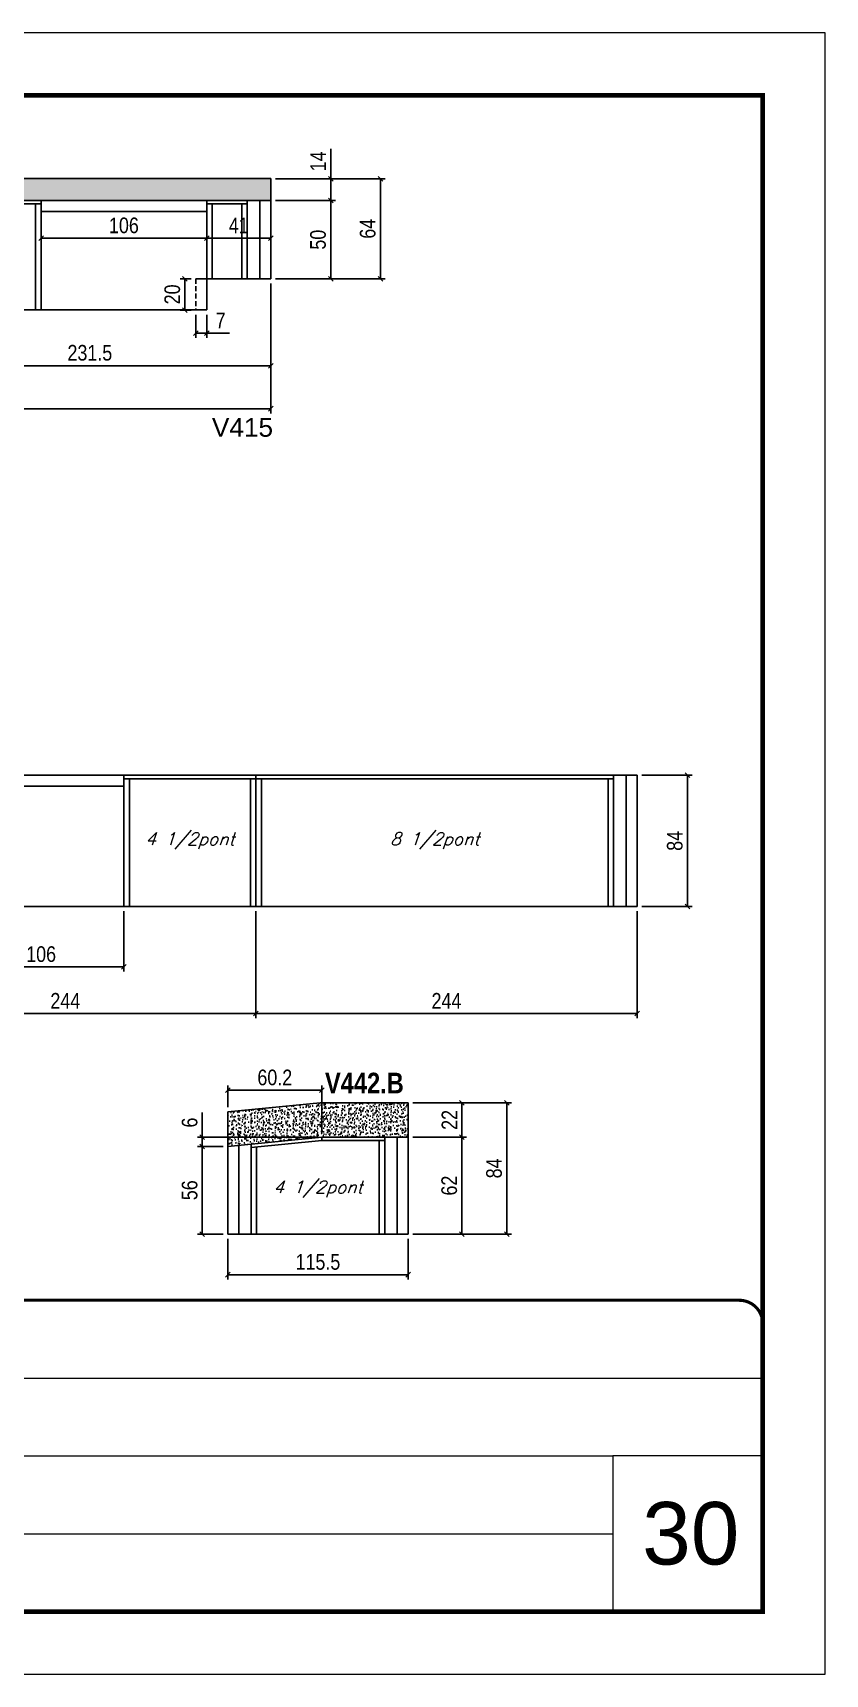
# Model space of a CAD drawing. Extents: x 3309 to 9590, y -2522 to 15424.
# Drawn here: x 5886 to 6393, y 5518 to 6568 of the extents above; entities that cross this region are included whole.
import ezdxf

# ---------------------------------------------------------------- set-up
doc = ezdxf.new("R2010")
doc.units = 0
for name, pattern in [('CONTINUO', [0]), ('DASHED', [0.75, 0.5, -0.25]), ('HIDDEN2', [4.7625, 3.175, -1.5875])]:
    doc.linetypes.add(name, pattern=pattern)
for name, color, linetype in [('5', 5, 'Continuous'), ('COTA', 241, 'Continuous'), ('NOMENCLATURA', 7, 'Continuous'), ('Painéis', 200, 'Continuous'), ('SARR_2.2x7', 40, 'Continuous'), ('SARR_3.5x7', 81, 'Continuous'), ('texto', 7, 'Continuous')]:
    doc.layers.add(name, color=color, linetype=linetype)
for name, color, linetype, lineweight in [('CARIMBO', 255, 'Continuous', 9), ('Folhas', 255, 'Continuous', 9), ('SARRAFO DE PRESSAO', 251, 'DASHED', 9)]:
    doc.layers.add(name, color=color, linetype=linetype, lineweight=lineweight)
doc.styles.add('ARIAL', font='arial.ttf')
doc.styles.add('COTA TECNICA', font='techl___.ttf', dxfattribs={"height": 10})
doc.styles.add('Romans', font='romans.shx')
doc.styles.get("Standard").update_dxf_attribs({"font": 'arial.ttf'})
doc.styles.add('TECNICA', font='techb___.ttf', dxfattribs={"height": 10})
doc.dimstyles.new('PAINEL', dxfattribs={"dimtxt": 10, "dimasz": 3, "dimexe": 3, "dimexo": 3, "dimgap": 3, "dimtad": 1, "dimdec": 1, "dimzin": 12, "dimdsep": 46, "dimtxsty": 'COTA TECNICA', "dimblk1": 'OBLIQUE', "dimblk2": 'OBLIQUE', "dimsah": 1, "dimcen": 0.9, "dimclrd": 4, "dimclre": 4, "dimclrt": 240, "dimadec": 1, "dimazin": 3, "dimtfac": 1, "dimtdec": 1, "dimtmove": 0, "dimatfit": 3, "dimfxl": 1, "dimtolj": 1, "dimtzin": 12, "dimarcsym": 0})

# ---------------------------------------------------------------- blocks, each defined once
blk = doc.blocks.new('9999999999')
at = {"color": 30, "linetype": 'CONTINUO'}
for p, q in [((98564.6, 34379.6), (99584, 34379.6)), ((98564.6, 34329.8), (99488, 34329.8)), ((99584, 34329.8), (99488, 34329.8)), ((99488, 34329.8), (99488, 34230.2)), ((98564.6, 34280), (99488, 34280))]:
    blk.add_line(p, q, dxfattribs=at)
at = {"color": 30, "linetype": 'CONTINUO', "const_width": 2}
blk.add_lwpolyline([(99584, 34230.2), (99584, 34414.4, 0.414214), (99569, 34429.4), (98229, 34429.4, 0.414214), (98214, 34414.4), (98214, 34245.2, 0.414214), (98229, 34230.2), (99584, 34230.2)], format="xyb", dxfattribs=at)
at = {"layer": 'Folhas'}
blk.add_lwpolyline([(98139, 34190.2), (99624, 34190.2), (99624, 35240.2), (98139, 35240.2)], close=True, dxfattribs=at)
at = {"layer": 'Folhas', "color": 30, "const_width": 3}
blk.add_lwpolyline([(98214, 34230.2), (99584, 34230.2), (99584, 35200.2), (98214, 35200.2)], close=True, dxfattribs=at)
blk = doc.blocks.new('_Oblique')
at = {"color": 0, "linetype": 'ByBlock', "lineweight": -2}
blk.add_line((-0.5, -0.5), (0.5, 0.5), dxfattribs=at)
blk = doc.blocks.new('*D1683')
at = {"layer": 'COTA', "color": 4, "lineweight": -2, "transparency": 16777216}
for p, q in [((6037.9, 6407.5), (6037.9, 6351.9)), ((5806.4, 6387.5), (5806.4, 6351.9)), ((6037.9, 6354.9), (5806.4, 6354.9))]:
    blk.add_line(p, q, dxfattribs=at)
at = {"layer": 'Defpoints', "color": 0, "transparency": 16777216}
for p in [(6037.9, 6410.5, 0), (5806.4, 6390.5, 0), (5806.4, 6354.9)]:
    blk.add_point(p, dxfattribs=at)
at = {"layer": 'COTA', "color": 4, "lineweight": -2, "transparency": 16777216, "xscale": 3, "yscale": 3, "zscale": 3, "rotation": 180}
blk.add_blockref('_Oblique', (5806.4, 6354.9), dxfattribs=at)
at = {"layer": 'COTA', "color": 4, "lineweight": -2, "transparency": 16777216, "xscale": 3, "yscale": 3, "zscale": 3}
blk.add_blockref('_Oblique', (6037.9, 6354.9), dxfattribs=at)
at = {"layer": 'COTA', "color": 240, "transparency": 16777216, "insert": (5922.1, 6363.1), "char_height": 10, "attachment_point": 5, "style": 'COTA TECNICA'}
blk.add_mtext('\\A1;231.5', dxfattribs=at)
blk = doc.blocks.new('*D1682')
at = {"layer": 'COTA', "color": 4, "lineweight": -2, "transparency": 16777216}
for p, q in [((6037.9, 6407.5), (6037.9, 6324.4)), ((5562.4, 6367.5), (5562.4, 6324.4)), ((6037.9, 6327.4), (5562.4, 6327.4))]:
    blk.add_line(p, q, dxfattribs=at)
at = {"layer": 'Defpoints', "color": 0, "transparency": 16777216}
for p in [(6037.9, 6410.5, 0), (5562.4, 6370.5, 0), (5562.4, 6327.4)]:
    blk.add_point(p, dxfattribs=at)
at = {"layer": 'COTA', "color": 4, "lineweight": -2, "transparency": 16777216, "xscale": 3, "yscale": 3, "zscale": 3, "rotation": 180}
blk.add_blockref('_Oblique', (5562.4, 6327.4), dxfattribs=at)
at = {"layer": 'COTA', "color": 4, "lineweight": -2, "transparency": 16777216, "xscale": 3, "yscale": 3, "zscale": 3}
blk.add_blockref('_Oblique', (6037.9, 6327.4), dxfattribs=at)
at = {"layer": 'COTA', "color": 240, "transparency": 16777216, "insert": (5800.1, 6335.5), "char_height": 10, "attachment_point": 5, "style": 'COTA TECNICA'}
blk.add_mtext('\\A1;475.5', dxfattribs=at)
blk = doc.blocks.new('*D1685')
at = {"layer": 'COTA', "color": 4, "lineweight": -2, "transparency": 16777216}
for p, q in [((5989.9, 6387.5), (5989.9, 6372.7)), ((5996.9, 6387.5), (5996.9, 6372.7)), ((5989.9, 6375.7), (5996.9, 6375.7)), ((5996.9, 6375.7), (6011.6, 6375.7))]:
    blk.add_line(p, q, dxfattribs=at)
at = {"layer": 'Defpoints', "color": 0, "transparency": 16777216}
for p in [(5989.9, 6390.5), (5996.9, 6390.5), (5996.9, 6375.7)]:
    blk.add_point(p, dxfattribs=at)
at = {"layer": 'COTA', "color": 4, "lineweight": -2, "transparency": 16777216, "xscale": 3, "yscale": 3, "zscale": 3, "rotation": 180}
blk.add_blockref('_Oblique', (5989.9, 6375.7), dxfattribs=at)
at = {"layer": 'COTA', "color": 4, "lineweight": -2, "transparency": 16777216, "xscale": 3, "yscale": 3, "zscale": 3}
blk.add_blockref('_Oblique', (5996.9, 6375.7), dxfattribs=at)
at = {"layer": 'COTA', "color": 240, "transparency": 16777216, "insert": (6005.8, 6383.8), "char_height": 10, "attachment_point": 5, "style": 'COTA TECNICA'}
blk.add_mtext('\\A1;7', dxfattribs=at)
blk = doc.blocks.new('*D1686')
at = {"layer": 'COTA', "color": 4, "lineweight": -2, "transparency": 16777216}
blk.add_line((5996.9, 6436.5), (6037.9, 6436.5), dxfattribs=at)
at = {"layer": 'Defpoints', "color": 0, "transparency": 16777216}
for p in [(5996.9, 6436.5), (6037.9, 6436.5), (6037.9, 6436.5)]:
    blk.add_point(p, dxfattribs=at)
at = {"layer": 'COTA', "color": 4, "lineweight": -2, "transparency": 16777216, "xscale": 3, "yscale": 3, "zscale": 3, "rotation": 180}
blk.add_blockref('_Oblique', (5996.9, 6436.5), dxfattribs=at)
at = {"layer": 'COTA', "color": 4, "lineweight": -2, "transparency": 16777216, "xscale": 3, "yscale": 3, "zscale": 3}
blk.add_blockref('_Oblique', (6037.9, 6436.5), dxfattribs=at)
at = {"layer": 'COTA', "color": 240, "transparency": 16777216, "insert": (6017.4, 6444.6), "char_height": 10, "attachment_point": 5, "style": 'COTA TECNICA'}
blk.add_mtext('\\A1;41', dxfattribs=at)
blk = doc.blocks.new('*D1687')
at = {"layer": 'COTA', "color": 4, "lineweight": -2, "transparency": 16777216}
for p, q in [((5986.9, 6410.5), (5980, 6410.5)), ((5983, 6390.5), (5983, 6410.5)), ((5986.9, 6390.5), (5980, 6390.5))]:
    blk.add_line(p, q, dxfattribs=at)
at = {"layer": 'Defpoints', "color": 0, "transparency": 16777216}
for p in [(5983, 6410.5), (5989.9, 6410.5), (5989.9, 6390.5)]:
    blk.add_point(p, dxfattribs=at)
at = {"layer": 'COTA', "color": 4, "lineweight": -2, "transparency": 16777216, "xscale": 3, "yscale": 3, "zscale": 3}
for p, rotation in [((5983, 6410.5), 90), ((5983, 6390.5), 270)]:
    blk.add_blockref('_Oblique', p, dxfattribs=dict(at, rotation=rotation))
at = {"layer": 'COTA', "color": 240, "transparency": 16777216, "insert": (5974.9, 6400.5), "char_height": 10, "attachment_point": 5, "rotation": 90, "style": 'COTA TECNICA'}
blk.add_mtext('\\A1;20', dxfattribs=at)
blk = doc.blocks.new('*D1688')
at = {"layer": 'COTA', "color": 4, "lineweight": -2, "transparency": 16777216}
for p, q in [((6040.9, 6460.5), (6079.3, 6460.5)), ((6076.3, 6460.5), (6076.3, 6410.5)), ((6040.9, 6410.5), (6079.3, 6410.5))]:
    blk.add_line(p, q, dxfattribs=at)
at = {"layer": 'Defpoints', "color": 0, "transparency": 16777216}
for p in [(6037.9, 6460.5), (6037.9, 6410.5), (6076.3, 6410.5)]:
    blk.add_point(p, dxfattribs=at)
at = {"layer": 'COTA', "color": 4, "lineweight": -2, "transparency": 16777216, "xscale": 3, "yscale": 3, "zscale": 3}
for p, rotation in [((6076.3, 6460.5), 90), ((6076.3, 6410.5), 270)]:
    blk.add_blockref('_Oblique', p, dxfattribs=dict(at, rotation=rotation))
at = {"layer": 'COTA', "color": 240, "transparency": 16777216, "insert": (6068.2, 6435.5), "char_height": 10, "attachment_point": 5, "rotation": 90, "style": 'COTA TECNICA'}
blk.add_mtext('\\A1;50', dxfattribs=at)
blk = doc.blocks.new('*D1689')
at = {"layer": 'COTA', "color": 4, "lineweight": -2, "transparency": 16777216}
for p, q in [((6076.3, 6474.5), (6076.3, 6493.7)), ((6040.9, 6474.5), (6079.3, 6474.5)), ((6076.3, 6460.5), (6076.3, 6474.5)), ((6040.9, 6460.5), (6079.3, 6460.5))]:
    blk.add_line(p, q, dxfattribs=at)
at = {"layer": 'Defpoints', "color": 0, "transparency": 16777216}
for p in [(6037.9, 6474.5), (6076.3, 6474.5), (6037.9, 6460.5)]:
    blk.add_point(p, dxfattribs=at)
at = {"layer": 'COTA', "color": 4, "lineweight": -2, "transparency": 16777216, "xscale": 3, "yscale": 3, "zscale": 3}
for p, rotation in [((6076.3, 6474.5), 90), ((6076.3, 6460.5), 270)]:
    blk.add_blockref('_Oblique', p, dxfattribs=dict(at, rotation=rotation))
at = {"layer": 'COTA', "color": 240, "transparency": 16777216, "insert": (6068.2, 6485.6), "char_height": 10, "attachment_point": 5, "rotation": 90, "style": 'COTA TECNICA'}
blk.add_mtext('\\A1;14', dxfattribs=at)
blk = doc.blocks.new('*D1690')
at = {"layer": 'COTA', "color": 4, "lineweight": -2, "transparency": 16777216}
for p, q in [((6040.9, 6474.5), (6111.1, 6474.5)), ((6108.1, 6410.5), (6108.1, 6474.5)), ((6040.9, 6410.5), (6111.1, 6410.5))]:
    blk.add_line(p, q, dxfattribs=at)
at = {"layer": 'Defpoints', "color": 0, "transparency": 16777216}
for p in [(6037.9, 6474.5), (6108.1, 6474.5), (6037.9, 6410.5)]:
    blk.add_point(p, dxfattribs=at)
at = {"layer": 'COTA', "color": 4, "lineweight": -2, "transparency": 16777216, "xscale": 3, "yscale": 3, "zscale": 3}
for p, rotation in [((6108.1, 6474.5), 90), ((6108.1, 6410.5), 270)]:
    blk.add_blockref('_Oblique', p, dxfattribs=dict(at, rotation=rotation))
at = {"layer": 'COTA', "color": 240, "transparency": 16777216, "insert": (6100, 6442.5), "char_height": 10, "attachment_point": 5, "rotation": 90, "style": 'COTA TECNICA'}
blk.add_mtext('\\A1;64', dxfattribs=at)
blk = doc.blocks.new('*D1691')
at = {"layer": 'COTA', "color": 4, "lineweight": -2, "transparency": 16777216}
for p, q in [((5890.9, 6450.5), (5890.9, 6433.5)), ((5996.9, 6450.5), (5996.9, 6433.5)), ((5996.9, 6436.5), (5890.9, 6436.5))]:
    blk.add_line(p, q, dxfattribs=at)
at = {"layer": 'Defpoints', "color": 0, "transparency": 16777216}
for p in [(5890.9, 6453.5), (5996.9, 6453.5), (5890.9, 6436.5)]:
    blk.add_point(p, dxfattribs=at)
at = {"layer": 'COTA', "color": 4, "lineweight": -2, "transparency": 16777216, "xscale": 3, "yscale": 3, "zscale": 3, "rotation": 180}
blk.add_blockref('_Oblique', (5890.9, 6436.5), dxfattribs=at)
at = {"layer": 'COTA', "color": 4, "lineweight": -2, "transparency": 16777216, "xscale": 3, "yscale": 3, "zscale": 3}
blk.add_blockref('_Oblique', (5996.9, 6436.5), dxfattribs=at)
at = {"layer": 'COTA', "color": 240, "transparency": 16777216, "insert": (5943.9, 6444.6), "char_height": 10, "attachment_point": 5, "style": 'COTA TECNICA'}
blk.add_mtext('\\A1;106', dxfattribs=at)
blk = doc.blocks.new('*D1703')
at = {"layer": 'COTA', "color": 4, "lineweight": -2, "transparency": 16777216}
for p, q in [((5784.4, 6025.9), (5784.4, 5937.5)), ((6028.4, 6005.9), (6028.4, 5937.5)), ((5784.4, 5940.5), (6028.4, 5940.5))]:
    blk.add_line(p, q, dxfattribs=at)
at = {"layer": 'Defpoints', "color": 0, "transparency": 16777216}
for p in [(5784.4, 6028.9, 0), (6028.4, 6008.9, 0), (6028.4, 5940.5)]:
    blk.add_point(p, dxfattribs=at)
at = {"layer": 'COTA', "color": 4, "lineweight": -2, "transparency": 16777216, "xscale": 3, "yscale": 3, "zscale": 3, "rotation": 180}
blk.add_blockref('_Oblique', (5784.4, 5940.5), dxfattribs=at)
at = {"layer": 'COTA', "color": 4, "lineweight": -2, "transparency": 16777216, "xscale": 3, "yscale": 3, "zscale": 3}
blk.add_blockref('_Oblique', (6028.4, 5940.5), dxfattribs=at)
at = {"layer": 'COTA', "color": 240, "transparency": 16777216, "insert": (5906.4, 5948.6), "char_height": 10, "attachment_point": 5, "style": 'COTA TECNICA'}
blk.add_mtext('\\A1;244', dxfattribs=at)
blk = doc.blocks.new('*D1704')
at = {"layer": 'COTA', "color": 4, "lineweight": -2, "transparency": 16777216}
for p, q in [((6028.4, 6005.9), (6028.4, 5937.5)), ((6272.4, 6005.9), (6272.4, 5937.5)), ((6028.4, 5940.5), (6272.4, 5940.5))]:
    blk.add_line(p, q, dxfattribs=at)
at = {"layer": 'Defpoints', "color": 0, "transparency": 16777216}
for p in [(6028.4, 6008.9, 0), (6272.4, 6008.9, 0), (6272.4, 5940.5)]:
    blk.add_point(p, dxfattribs=at)
at = {"layer": 'COTA', "color": 4, "lineweight": -2, "transparency": 16777216, "xscale": 3, "yscale": 3, "zscale": 3, "rotation": 180}
blk.add_blockref('_Oblique', (6028.4, 5940.5), dxfattribs=at)
at = {"layer": 'COTA', "color": 4, "lineweight": -2, "transparency": 16777216, "xscale": 3, "yscale": 3, "zscale": 3}
blk.add_blockref('_Oblique', (6272.4, 5940.5), dxfattribs=at)
at = {"layer": 'COTA', "color": 240, "transparency": 16777216, "insert": (6150.4, 5948.6), "char_height": 10, "attachment_point": 5, "style": 'COTA TECNICA'}
blk.add_mtext('\\A1;244', dxfattribs=at)
blk = doc.blocks.new('*D1707')
at = {"layer": 'COTA', "color": 4, "lineweight": -2, "transparency": 16777216}
for p, q in [((6275.4, 6092.9), (6307.7, 6092.9)), ((6304.7, 6092.9), (6304.7, 6008.9)), ((6275.4, 6008.9), (6307.7, 6008.9))]:
    blk.add_line(p, q, dxfattribs=at)
at = {"layer": 'Defpoints', "color": 0, "transparency": 16777216}
for p in [(6272.4, 6092.9, 0), (6272.4, 6008.9, 0), (6304.7, 6008.9)]:
    blk.add_point(p, dxfattribs=at)
at = {"layer": 'COTA', "color": 4, "lineweight": -2, "transparency": 16777216, "xscale": 3, "yscale": 3, "zscale": 3}
for p, rotation in [((6304.7, 6092.9), 90), ((6304.7, 6008.9), 270)]:
    blk.add_blockref('_Oblique', p, dxfattribs=dict(at, rotation=rotation))
at = {"layer": 'COTA', "color": 240, "transparency": 16777216, "insert": (6296.6, 6050.9), "char_height": 10, "attachment_point": 5, "rotation": 90, "style": 'COTA TECNICA'}
blk.add_mtext('\\A1;84', dxfattribs=at)
blk = doc.blocks.new('*D1708')
at = {"layer": 'COTA', "color": 4, "lineweight": -2, "transparency": 16777216}
for p, q in [((5837.9, 6005.9), (5837.9, 5967.3)), ((5943.9, 6005.9), (5943.9, 5967.3)), ((5837.9, 5970.3), (5943.9, 5970.3))]:
    blk.add_line(p, q, dxfattribs=at)
at = {"layer": 'Defpoints', "color": 0, "transparency": 16777216}
for p in [(5837.9, 6008.9, 0), (5943.9, 6008.9, 0), (5943.9, 5970.3)]:
    blk.add_point(p, dxfattribs=at)
at = {"layer": 'COTA', "color": 4, "lineweight": -2, "transparency": 16777216, "xscale": 3, "yscale": 3, "zscale": 3, "rotation": 180}
blk.add_blockref('_Oblique', (5837.9, 5970.3), dxfattribs=at)
at = {"layer": 'COTA', "color": 4, "lineweight": -2, "transparency": 16777216, "xscale": 3, "yscale": 3, "zscale": 3}
blk.add_blockref('_Oblique', (5943.9, 5970.3), dxfattribs=at)
at = {"layer": 'COTA', "color": 240, "transparency": 16777216, "insert": (5890.9, 5978.4), "char_height": 10, "attachment_point": 5, "style": 'COTA TECNICA'}
blk.add_mtext('\\A1;106', dxfattribs=at)
blk = doc.blocks.new('*D1722')
at = {"layer": 'COTA', "color": 4, "lineweight": -2, "transparency": 16777216}
for p, q in [((6128.9, 5861.4), (6163.3, 5861.4)), ((6160.3, 5861.4), (6160.3, 5799.4)), ((6128.9, 5799.4), (6163.3, 5799.4))]:
    blk.add_line(p, q, dxfattribs=at)
at = {"layer": 'Defpoints', "color": 0, "transparency": 16777216}
for p in [(6125.9, 5861.4), (6125.9, 5799.4), (6160.3, 5799.4)]:
    blk.add_point(p, dxfattribs=at)
at = {"layer": 'COTA', "color": 4, "lineweight": -2, "transparency": 16777216, "xscale": 3, "yscale": 3, "zscale": 3}
for p, rotation in [((6160.3, 5861.4), 90), ((6160.3, 5799.4), 270)]:
    blk.add_blockref('_Oblique', p, dxfattribs=dict(at, rotation=rotation))
at = {"layer": 'COTA', "color": 240, "transparency": 16777216, "insert": (6152.2, 5830.4), "char_height": 10, "attachment_point": 5, "rotation": 90, "style": 'COTA TECNICA'}
blk.add_mtext('\\A1;62', dxfattribs=at)
blk = doc.blocks.new('*D1723')
at = {"layer": 'COTA', "color": 4, "lineweight": -2, "transparency": 16777216}
for p, q in [((6128.9, 5883.4), (6163.3, 5883.4)), ((6160.3, 5861.4), (6160.3, 5883.4)), ((6128.9, 5861.4), (6163.3, 5861.4))]:
    blk.add_line(p, q, dxfattribs=at)
at = {"layer": 'Defpoints', "color": 0, "transparency": 16777216}
for p in [(6125.9, 5883.4), (6160.3, 5883.4), (6125.9, 5861.4)]:
    blk.add_point(p, dxfattribs=at)
at = {"layer": 'COTA', "color": 4, "lineweight": -2, "transparency": 16777216, "xscale": 3, "yscale": 3, "zscale": 3}
for p, rotation in [((6160.3, 5883.4), 90), ((6160.3, 5861.4), 270)]:
    blk.add_blockref('_Oblique', p, dxfattribs=dict(at, rotation=rotation))
at = {"layer": 'COTA', "color": 240, "transparency": 16777216, "insert": (6152.3, 5872.4), "char_height": 10, "attachment_point": 5, "rotation": 90, "style": 'COTA TECNICA'}
blk.add_mtext('\\A1;22', dxfattribs=at)
blk = doc.blocks.new('*D1724')
at = {"layer": 'COTA', "color": 4, "lineweight": -2, "transparency": 16777216}
for p, q in [((6128.9, 5883.4), (6192, 5883.4)), ((6189, 5799.4), (6189, 5883.4)), ((6128.9, 5799.4), (6192, 5799.4))]:
    blk.add_line(p, q, dxfattribs=at)
at = {"layer": 'Defpoints', "color": 0, "transparency": 16777216}
for p in [(6125.9, 5883.4), (6189, 5883.4), (6125.9, 5799.4)]:
    blk.add_point(p, dxfattribs=at)
at = {"layer": 'COTA', "color": 4, "lineweight": -2, "transparency": 16777216, "xscale": 3, "yscale": 3, "zscale": 3}
for p, rotation in [((6189, 5883.4), 90), ((6189, 5799.4), 270)]:
    blk.add_blockref('_Oblique', p, dxfattribs=dict(at, rotation=rotation))
at = {"layer": 'COTA', "color": 240, "transparency": 16777216, "insert": (6180.9, 5841.4), "char_height": 10, "attachment_point": 5, "rotation": 90, "style": 'COTA TECNICA'}
blk.add_mtext('\\A1;84', dxfattribs=at)
blk = doc.blocks.new('*D1725')
at = {"layer": 'COTA', "color": 4, "lineweight": -2, "transparency": 16777216}
for p, q in [((6007.4, 5855.4), (5991.1, 5855.4)), ((5994.1, 5855.4), (5994.1, 5799.4)), ((6007.4, 5799.4), (5991.1, 5799.4))]:
    blk.add_line(p, q, dxfattribs=at)
at = {"layer": 'Defpoints', "color": 0, "transparency": 16777216}
for p in [(6010.4, 5855.4), (5994.1, 5799.4), (6010.4, 5799.4)]:
    blk.add_point(p, dxfattribs=at)
at = {"layer": 'COTA', "color": 4, "lineweight": -2, "transparency": 16777216, "xscale": 3, "yscale": 3, "zscale": 3}
for p, rotation in [((5994.1, 5855.4), 90), ((5994.1, 5799.4), 270)]:
    blk.add_blockref('_Oblique', p, dxfattribs=dict(at, rotation=rotation))
at = {"layer": 'COTA', "color": 240, "transparency": 16777216, "insert": (5986, 5827.4), "char_height": 10, "attachment_point": 5, "rotation": 90, "style": 'COTA TECNICA'}
blk.add_mtext('\\A1;56', dxfattribs=at)
blk = doc.blocks.new('*D1726')
at = {"layer": 'COTA', "color": 4, "lineweight": -2, "transparency": 16777216}
for p, q in [((6010.4, 5796.4), (6010.4, 5770.4)), ((6125.9, 5796.4), (6125.9, 5770.4)), ((6010.4, 5773.4), (6125.9, 5773.4))]:
    blk.add_line(p, q, dxfattribs=at)
at = {"layer": 'Defpoints', "color": 0, "transparency": 16777216}
for p in [(6010.4, 5799.4), (6125.9, 5799.4), (6125.9, 5773.4)]:
    blk.add_point(p, dxfattribs=at)
at = {"layer": 'COTA', "color": 4, "lineweight": -2, "transparency": 16777216, "xscale": 3, "yscale": 3, "zscale": 3, "rotation": 180}
blk.add_blockref('_Oblique', (6010.4, 5773.4), dxfattribs=at)
at = {"layer": 'COTA', "color": 4, "lineweight": -2, "transparency": 16777216, "xscale": 3, "yscale": 3, "zscale": 3}
blk.add_blockref('_Oblique', (6125.9, 5773.4), dxfattribs=at)
at = {"layer": 'COTA', "color": 240, "transparency": 16777216, "insert": (6068.1, 5781.5), "char_height": 10, "attachment_point": 5, "style": 'COTA TECNICA'}
blk.add_mtext('\\A1;115.5', dxfattribs=at)
blk = doc.blocks.new('*D1727')
at = {"layer": 'COTA', "color": 4, "lineweight": -2, "transparency": 16777216}
for p, q in [((6010.4, 5880.5), (6010.4, 5894.4)), ((6010.4, 5891.4), (6070.6, 5891.4)), ((6070.6, 5864.4), (6070.6, 5894.4))]:
    blk.add_line(p, q, dxfattribs=at)
at = {"layer": 'Defpoints', "color": 0, "transparency": 16777216}
for p in [(6070.6, 5891.4), (6010.4, 5877.5), (6070.6, 5861.4)]:
    blk.add_point(p, dxfattribs=at)
at = {"layer": 'COTA', "color": 4, "lineweight": -2, "transparency": 16777216, "xscale": 3, "yscale": 3, "zscale": 3, "rotation": 180}
blk.add_blockref('_Oblique', (6010.4, 5891.4), dxfattribs=at)
at = {"layer": 'COTA', "color": 4, "lineweight": -2, "transparency": 16777216, "xscale": 3, "yscale": 3, "zscale": 3}
blk.add_blockref('_Oblique', (6070.6, 5891.4), dxfattribs=at)
at = {"layer": 'COTA', "color": 240, "transparency": 16777216, "insert": (6040.5, 5899.5), "char_height": 10, "attachment_point": 5, "style": 'COTA TECNICA'}
blk.add_mtext('\\A1;60.2', dxfattribs=at)
blk = doc.blocks.new('*D1728')
at = {"layer": 'COTA', "color": 4, "lineweight": -2, "transparency": 16777216}
for p, q in [((5994.1, 5861.4), (5994.1, 5877.1)), ((6067.6, 5861.4), (5991.1, 5861.4)), ((5994.1, 5855.4), (5994.1, 5861.4)), ((6007.4, 5855.4), (5991.1, 5855.4))]:
    blk.add_line(p, q, dxfattribs=at)
at = {"layer": 'Defpoints', "color": 0, "transparency": 16777216}
for p in [(5994.1, 5861.4), (6070.6, 5861.4), (6010.4, 5855.4)]:
    blk.add_point(p, dxfattribs=at)
at = {"layer": 'COTA', "color": 4, "lineweight": -2, "transparency": 16777216, "xscale": 3, "yscale": 3, "zscale": 3}
for p, rotation in [((5994.1, 5861.4), 90), ((5994.1, 5855.4), 270)]:
    blk.add_blockref('_Oblique', p, dxfattribs=dict(at, rotation=rotation))
at = {"layer": 'COTA', "color": 240, "transparency": 16777216, "insert": (5986, 5870.7), "char_height": 10, "attachment_point": 5, "rotation": 90, "style": 'COTA TECNICA'}
blk.add_mtext('\\A1;6', dxfattribs=at)

msp = doc.modelspace()

# ---------------------------------------------------------------- hatches: boundary and pattern name
at = {"layer": 'COTA'}
h = msp.add_hatch(dxfattribs=at)
h.set_pattern_fill('AR-CONC', color=256, scale=0.03)
h.set_pattern_definition([(50, (-27.973, 0), (5.46554, -0.4781726), [0.5715, -6.2865]), (355, (-27.973, 0), (-1.0573026, 5.7317054), [0.4572, -5.0292175]), (100.451445, (-27.5174, -0.04), (4.4082374, 5.2535326), [0.4857003, -5.3427073]), (46.1842, (-27.973, 1.524), (8.132371, -1.26127), [0.85725, -9.42975]), (96.63556, (-27.295, 1.419), (7.122124, 7.422784), [0.728551, -8.014068]), (351.18415, (-27.973, 1.524), (7.122124, 7.422784), [0.685799, -7.543792]), (21, (-27.211, 1.143), (4.5484317, -3.067956), [0.5715, -6.2865]), (326, (-27.211, 1.143), (1.854061, 5.525639), [0.4572, -5.0292]), (71.451445, (-26.832, 0.8873), (6.4024926, 2.457683), [0.4857003, -5.342698]), (37.5, (-27.9728, 0), (0.0926581, 2.53665117), [0, -4.96824, 0, -5.1054, 0, -5.04825]), (7.5, (-27.9728, 0), (2.0045899, 3.00541724), [0, -2.91084, 0, -4.85394, 0, -1.92405]), (327.5, (-29.672, 0), (4.06771786, -0.1718623), [0, -1.905, 0, -5.9436, 0, -7.8867]), (317.5, (-30.434, 0), (4.4438754, 0.7627947), [0, -2.4765, 0, -3.94716, 0, -5.6007])])
h.paths.add_polyline_path([(5562.4, 6460.54), (6037.9, 6460.54), (6037.9, 6474.54), (5373.4, 6474.54), (5373.4, 6410.54), (5407.4, 6410.54), (5407.4, 6460.54), (5505.4, 6460.54), (5505.4, 6430.54), (5532.4, 6430.54), (5532.4, 6370.54), (5562.4, 6370.54), (5562.4, 6390.54)])
h = msp.add_hatch(dxfattribs=at)
h.set_pattern_fill('AR-CONC', color=256, scale=0.03)
h.paths.add_polyline_path([(6125.88, 5883.39), (6069.47, 5883.4), (6010.38, 5877.49), (6010.38, 5855.38), (6070.57, 5861.4), (6125.88, 5861.39)])

# ---------------------------------------------------------------- linework, layer by layer
for p, q in [((5373.4, 6474.54), (6037.9, 6474.54)), ((6037.9, 6474.54), (6037.9, 6460.54)), ((5890.9, 6390.54), (5890.9, 6460.54)), ((5996.9, 6410.54), (5996.9, 6460.54)), ((5996.9, 6410.54), (5989.9, 6410.54)), ((5943.9, 6008.89, 0), (5943.9, 6092.89, 0)), ((6010.38, 5877.49), (6069.47, 5883.4)), ((6069.47, 5883.4), (6125.89, 5883.39)), ((6125.88, 5861.39), (6125.88, 5883.39)), ((6010.38, 5855.38), (6010.38, 5877.49)), ((6070.57, 5861.4), (6070.57, 5859.19))]:
    msp.add_line(p, q, dxfattribs=at)
at = {"layer": 'Painéis', "linetype": 'ByBlock'}
for p, q in [((6037.9, 6460.54), (5562.4, 6460.54)), ((6037.9, 6410.54), (6037.9, 6460.54)), ((6037.9, 6410.54), (5996.9, 6410.54)), ((5996.9, 6390.54), (5996.9, 6410.54)), ((5996.9, 6390.54), (5562.4, 6390.54)), ((5373.4, 6092.89, 0), (6272.4, 6092.89, 0)), ((6028.4, 6092.89, 0), (6028.4, 6008.89, 0)), ((6272.4, 6092.89, 0), (6272.4, 6008.89, 0)), ((5837.9, 6008.89, 0), (6272.4, 6008.89, 0)), ((6010.38, 5855.38), (6070.57, 5861.4)), ((6070.57, 5861.4), (6125.88, 5861.39)), ((6125.88, 5861.39), (6125.88, 5799.39)), ((6010.38, 5799.39), (6010.38, 5855.38)), ((6125.88, 5799.39), (6010.38, 5799.39))]:
    msp.add_line(p, q, dxfattribs=at)
at = {"layer": 'SARR_2.2x7', "linetype": 'Continuous'}
for p, q in [((5806.4, 6458.34), (5890.9, 6458.34)), ((5996.9, 6458.34), (6022.9, 6458.34)), ((6030.9, 6410.54), (6030.9, 6460.54)), ((5890.9, 6453.54), (5996.9, 6453.54)), ((5943.9, 6090.69, 0), (6028.4, 6090.69, 0)), ((6028.4, 6090.69, 0), (6257.4, 6090.69, 0)), ((6265.4, 6008.89, 0), (6265.4, 6092.89, 0)), ((5837.9, 6085.89, 0), (5943.9, 6085.89, 0)), ((6025.38, 5854.67), (6070.57, 5859.19)), ((6110.88, 5859.19), (6070.57, 5859.19)), ((6118.88, 5799.39), (6118.88, 5861.39)), ((6017.38, 5799.39), (6017.38, 5856.08))]:
    msp.add_line(p, q, dxfattribs=at)
at = {"layer": 'SARR_2.2x7', "linetype": 'HIDDEN2'}
msp.add_line((5989.9, 6410.54), (5989.9, 6390.54), dxfattribs=at)
at = {"layer": 'SARR_3.5x7'}
for p, q in [((5887.4, 6458.34), (5887.4, 6390.54)), ((6000.4, 6458.34), (6000.4, 6410.54)), ((6019.4, 6458.34), (6019.4, 6410.54)), ((6022.9, 6460.54), (6022.9, 6410.54)), ((5947.4, 6090.69, 0), (5947.4, 6008.89, 0)), ((6024.9, 6090.69, 0), (6024.9, 6008.89, 0)), ((6031.9, 6090.69, 0), (6031.9, 6008.89, 0)), ((6253.9, 6090.69, 0), (6253.9, 6008.89, 0)), ((6257.4, 6092.89, 0), (6257.4, 6008.89, 0)), ((6107.38, 5859.19), (6107.38, 5799.39)), ((6110.88, 5861.39), (6110.88, 5799.39)), ((6025.38, 5856.88), (6025.38, 5799.39)), ((6028.88, 5855.02), (6028.88, 5799.39))]:
    msp.add_line(p, q, dxfattribs=at)

# ---------------------------------------------------------------- block references
at = {"layer": 'SARRAFO DE PRESSAO', "color": 6, "linetype": 'ByBlock'}
msp.add_blockref('9999999999', (-93231.11, -28672.37), dxfattribs=at)

# ---------------------------------------------------------------- texts
at = {"layer": '5', "linetype": 'Continuous'}
msp.add_text('V415', height=12, rotation=359.99996, dxfattribs=at).set_placement((6000.24, 6309.42, 0))
at = {"layer": 'CARIMBO', "style": 'ARIAL'}
msp.add_text('30', height=40, dxfattribs=at).set_placement((6275.73, 5587.98))
at = {"layer": 'NOMENCLATURA', "style": 'TECNICA'}
msp.add_text('V442.B', height=13.2, dxfattribs=at).set_placement((6072.64, 5889.38))
at = {"layer": 'texto', "color": 2, "char_height": 8, "attachment_point": 5, "style": 'Romans'}
for s, insert in [('{\\Q19;\\C256;4 1/2pont}', (5986.15, 6050.89, 0)), ('{\\Q19;\\C256;8 1/2pont}', (6142.9, 6050.89, 0)), ('{\\Q19;\\C256;4 1/2pont}', (6068.13, 5828.14))]:
    msp.add_mtext(s, dxfattribs=dict(at, insert=insert))

# ---------------------------------------------------------------- dimensions: what is measured, and where the dimension line sits
at = {"layer": 'COTA'}
for base, p1, p2, angle, picture, middle in [((6076.28, 6474.54), (6037.9, 6460.54), (6037.9, 6474.54), 90, '*D1689', (6068.21, 6485.6)), ((6108.09, 6474.54), (6037.9, 6410.54), (6037.9, 6474.54), 90, '*D1690', (6099.99, 6442.54)), ((6076.28, 6410.54), (6037.9, 6460.54), (6037.9, 6410.54), 90, '*D1688', (6068.17, 6435.54)), ((5562.4, 6327.43, 0), (6037.9, 6410.54), (5562.4, 6370.54), 180, '*D1682', (5800.15, 6335.54, 0)), ((5806.4, 6354.9, 0), (6037.9, 6410.54), (5806.4, 6390.54), 180, '*D1683', (5922.15, 6363.12, 0)), ((6304.73, 6008.89), (6272.4, 6092.89, 0), (6272.4, 6008.89, 0), 90, '*D1707', (6296.63, 6050.89)), ((6160.29, 5883.39), (6125.88, 5861.39), (6125.88, 5883.39), 90, '*D1723', (6152.29, 5872.39)), ((6188.98, 5883.39), (6125.88, 5799.39), (6125.9, 5883.39), 90, '*D1724', (6180.89, 5841.39)), ((5994.07, 5861.4), (6010.38, 5855.38), (6070.57, 5861.4), 90, '*D1728', (5985.97, 5870.73)), ((6160.29, 5799.39), (6125.88, 5861.39), (6125.88, 5799.39), 90, '*D1722', (6152.18, 5830.39)), ((5994.07, 5799.39), (6010.38, 5855.38), (6010.38, 5799.39), 90, '*D1725', (5985.96, 5827.39))]:
    dim = msp.add_linear_dim(base=base, p1=p1, p2=p2, angle=angle, dimstyle='PAINEL', dxfattribs=at)
    dim.commit()
    dim.dimension.update_dxf_attribs({"geometry": picture, "text_midpoint": middle})
for base, p1, p2, picture, middle in [((5890.9, 6436.48), (5996.9, 6453.54), (5890.9, 6453.54), '*D1691', (5943.9, 6444.59)), ((6037.9, 6436.48), (5996.9, 6436.48), (6037.9, 6436.48), '*D1686', (6017.4, 6444.56)), ((5996.9, 6375.7), (5989.9, 6390.54), (5996.9, 6390.54), '*D1685', (6005.76, 6383.78)), ((5943.9, 5970.35), (5837.9, 6008.89, 0), (5943.9, 6008.89, 0), '*D1708', (5890.9, 5978.45)), ((6070.57, 5891.44), (6010.38, 5877.49), (6070.57, 5861.4), '*D1727', (6040.47, 5899.54)), ((6125.88, 5773.39), (6010.38, 5799.39), (6125.88, 5799.39), '*D1726', (6068.13, 5781.5))]:
    dim = msp.add_linear_dim(base=base, p1=p1, p2=p2, dimstyle='PAINEL', dxfattribs=at)
    dim.commit()
    dim.dimension.update_dxf_attribs({"geometry": picture, "text_midpoint": middle})
dim = msp.add_linear_dim(base=(5983.01, 6410.54), p1=(5989.9, 6390.54), p2=(5989.9, 6410.54), angle=90, dimstyle='PAINEL', dxfattribs=at)
dim.commit()
dim.dimension.update_dxf_attribs({"geometry": '*D1687', "text_midpoint": (5983.01, 6400.54), "dimtype": 160})
for base, p1, p2, picture, middle in [((6028.4, 5940.51), (5784.4, 6028.89, 0), (6028.4, 6008.89, 0), '*D1703', (5906.4, 5948.59)), ((6272.4, 5940.51), (6028.4, 6008.89, 0), (6272.4, 6008.89, 0), '*D1704', (6150.4, 5948.59))]:
    dim = msp.add_linear_dim(base=base, p1=p1, p2=p2, dimstyle='PAINEL', override={"dimtmove": 1}, dxfattribs=at)
    dim.commit()
    dim.dimension.update_dxf_attribs({"geometry": picture, "text_midpoint": middle})

doc.saveas('drawing.dxf')
